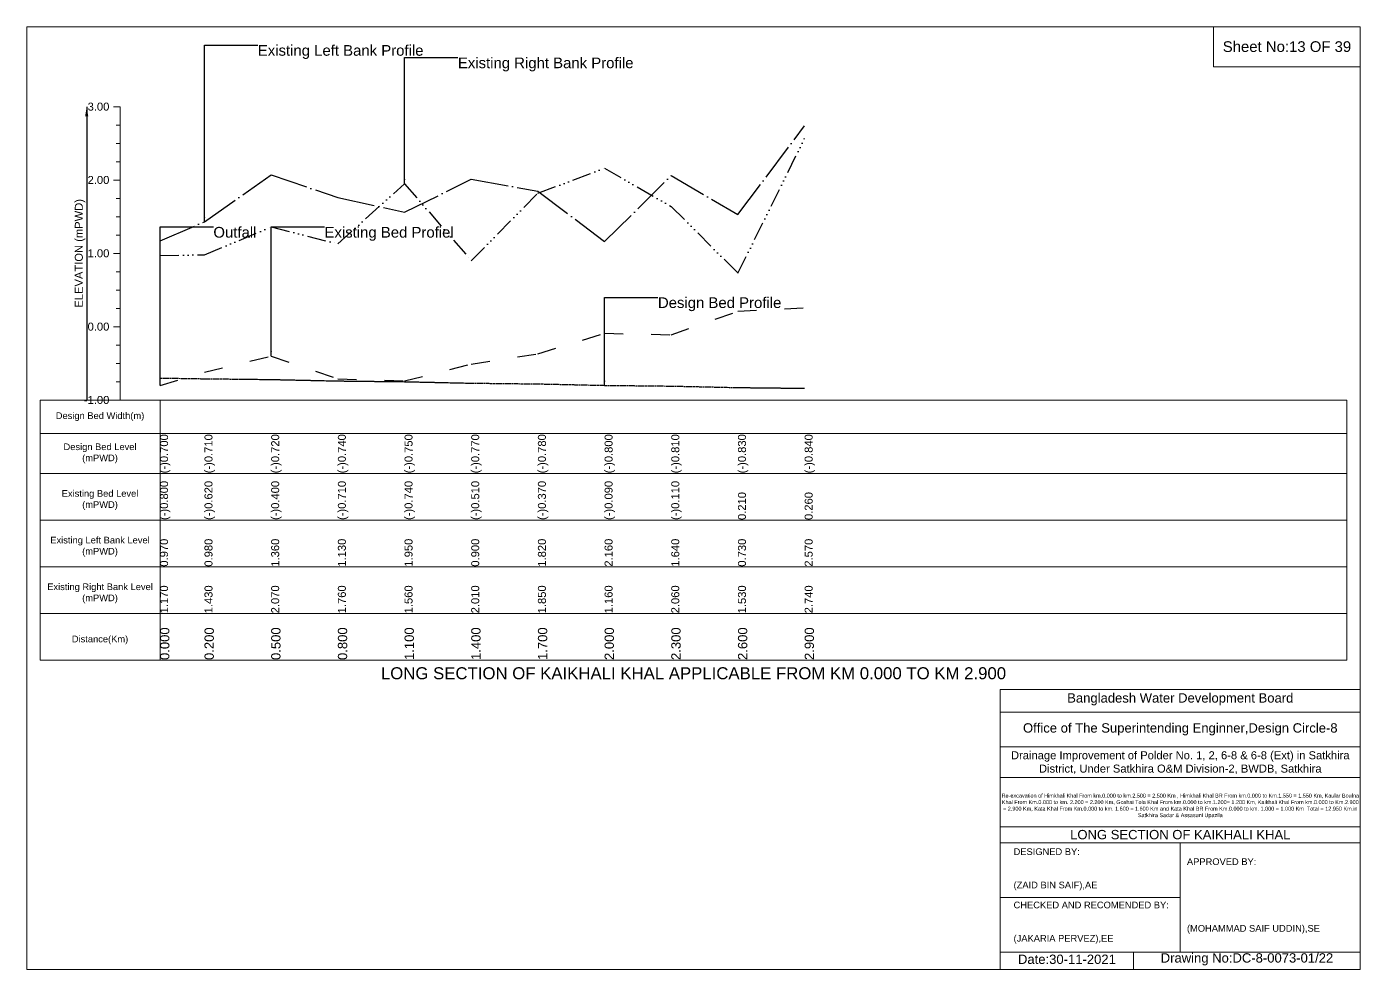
# Model space of a CAD drawing. Header units: inches. Extents: x 93000 to 486000, y -4242 to 0.
# Drawn here: x 220000 to 226000, y -4242 to 0 of the extents above; entities that cross this region are included whole.
import ezdxf

# ---------------------------------------------------------------- set-up
doc = ezdxf.new("R2010")
doc.units = ezdxf.units.IN
doc.header["$LTSCALE"] = 7
doc.header["$MEASUREMENT"] = 0
for name, pattern in [('ACAD_ISO03W100', [30, 12, -18]), ('ACAD_ISO04W100', [30, 24, -3, 0, -3]), ('ACAD_ISO14W100', [24, 12, -3, 0, -3, 0, -3, 0, -3]), ('CENTER', [2, 1.25, -0.25, 0.25, -0.25])]:
    doc.linetypes.add(name, pattern=pattern)
for name, color, linetype, lineweight in [('Cross section Data Border', 7, 'Continuous', 9), ('Design Bed Level Long Section', 7, 'CENTER', 25), ('Existing Bed Level for Long Section', 7, 'ACAD_ISO03W100', 25), ('Existing Left Bank of Long section', 7, 'ACAD_ISO04W100', 25), ('Existing Right Bank of Long Section', 7, 'ACAD_ISO14W100', 25), ('Long Section Border', 7, 'Continuous', 9), ('Long Section Labels', 7, 'Continuous', 9), ('Vscale for Long Section', 7, 'Continuous', 9)]:
    doc.layers.add(name, color=color, linetype=linetype, lineweight=lineweight)
doc.styles.get("Standard").update_dxf_attribs({"font": 'arial.ttf'})
doc.dimstyles.get("Standard").update_dxf_attribs({"dimtxt": 0.18, "dimasz": 0.18, "dimexe": 0.18, "dimexo": 0.0625, "dimgap": 0.09, "dimtad": 0, "dimtih": 1, "dimtoh": 1, "dimdec": 4, "dimzin": 0, "dimdsep": 46, "dimtxsty": 'Standard', "dimcen": 0.09, "dimadec": 0, "dimazin": 0, "dimtfac": 1, "dimtdec": 4, "dimtofl": 0, "dimtmove": 0, "dimatfit": 3, "dimfxl": 1, "dimtolj": 1, "dimtzin": 0, "dimarcsym": 0})

msp = doc.modelspace()

# ---------------------------------------------------------------- linework, layer by layer
at = {"layer": 'Cross section Data Border'}
for points in [[(220000, 0), (226000, 0), (226000, -4242), (220000, -4242)], [(225340, 0), (226000, 0), (226000, -180), (225340, -180)]]:
    msp.add_lwpolyline(points, close=True, dxfattribs=at)
for points in [[(224380, -4242), (224380, -2982), (226000, -2982)], [(224380, -3084), (226000, -3084)], [(224380, -3240), (226000, -3240)], [(224380, -3378), (226000, -3378)], [(224380, -3600), (226000, -3600)], [(224380, -3672), (226000, -3672)], [(225190, -3672), (225190, -4164)], [(224380, -3918), (225190, -3918)], [(224380, -4164), (226000, -4164)], [(224980, -4164), (224980, -4242)]]:
    msp.add_lwpolyline(points, dxfattribs=at)
at = {"layer": 'Design Bed Level Long Section'}
msp.add_lwpolyline([(220600, -1581), (220800, -1584.3), (221100, -1587.6), (221400, -1594.2), (221700, -1597.5), (222000, -1604.1), (222300, -1607.4), (222600, -1614), (222900, -1617.3), (223200, -1623.9), (223500, -1627.2)], dxfattribs=at)
at = {"layer": 'Existing Bed Level for Long Section'}
msp.add_lwpolyline([(220600, -1614), (220800, -1554.6), (221100, -1482), (221400, -1584.3), (221700, -1594.2), (222000, -1518.3), (222300, -1472.1), (222600, -1379.7), (222900, -1386.3), (223200, -1280.7), (223500, -1264.2)], dxfattribs=at)
at = {"layer": 'Existing Left Bank of Long section'}
msp.add_lwpolyline([(220600, -963.9), (220800, -878.1), (221100, -666.9), (221400, -769.2), (221700, -835.2), (222000, -686.7), (222300, -739.5), (222600, -967.2), (222900, -670.2), (223200, -845.1), (223500, -445.8)], dxfattribs=at)
at = {"layer": 'Existing Right Bank of Long Section'}
msp.add_lwpolyline([(220600, -1029.9), (220800, -1026.6), (221100, -901.2), (221400, -977.1), (221700, -706.5), (222000, -1053), (222300, -749.4), (222600, -637.2), (222900, -808.8), (223200, -1109.1), (223500, -501.9)], dxfattribs=at)
at = {"layer": 'Long Section Border'}
msp.add_lwpolyline([(220060, -1680), (225940, -1680), (225940, -2850), (220060, -2850)], close=True, dxfattribs=at)
for points in [[(220600, -1680), (220600, -2850)], [(220060, -1830), (225940, -1830)], [(220060, -2010), (225940, -2010)], [(220060, -2220), (225940, -2220)], [(220060, -2430), (225940, -2430)], [(220060, -2640), (225940, -2640)]]:
    msp.add_lwpolyline(points, dxfattribs=at)
at = {"layer": 'Vscale for Long Section'}
for points in [[(220420, -360), (220390, -360)], [(220420, -1680), (220420, -1350), (220420, -1020), (220420, -690), (220420, -360)], [(220420, -442.5), (220402, -442.5)], [(220420, -525), (220402, -525)], [(220420, -607.5), (220402, -607.5)], [(220420, -690), (220390, -690)], [(220420, -772.5), (220402, -772.5)], [(220420, -855), (220402, -855)], [(220420, -937.5), (220402, -937.5)], [(220420, -1020), (220390, -1020)], [(220420, -1102.5), (220402, -1102.5)], [(220420, -1185), (220402, -1185)], [(220420, -1267.5), (220402, -1267.5)], [(220420, -1350), (220390, -1350)], [(220420, -1432.5), (220402, -1432.5)], [(220420, -1515), (220402, -1515)], [(220420, -1597.5), (220402, -1597.5)], [(220420, -1680), (220390, -1680)]]:
    msp.add_lwpolyline(points, dxfattribs=at)

# ---------------------------------------------------------------- texts
at = {"layer": 'Cross section Data Border', "attachment_point": 5}
for s, insert, char_height in [('Sheet No:13 OF 39', (225670, -90), 48), ('Bangladesh Water Development Board', (225190, -3027), 42), ('Office of The Superintending Enginner,Design Circle-8', (225190, -3162), 42)]:
    msp.add_mtext(s, dxfattribs=dict(at, insert=insert, char_height=char_height))
at = {"layer": 'Cross section Data Border'}
for s, insert, char_height, width, attachment_point in [('Drainage Improvement of Polder No. 1, 2, 6-8 & 6-8 (Ext) in Satkhira District, Under Satkhira O&M Division-2, BWDB, Satkhira', (225190, -3312), 36, 1680, 5), ('Re-excavation of Himkhali Khal From km.0.000 to km.2.500 = 2.500 Km , Himkhali Khal BR From km.0.000 to Km.1.550 = 1.550 Km, Kaular Boulna Khal From Km.0.000 to km. 2.200 = 2.200 Km, Goshai Tola Khal From km.0.000 to km.1.200= 1.200 Km, Kaikhali Khal From km.0.000 to Km.2.900 = 2.900 Km, Kata Khal From Km.0.000 to km. 1.600 = 1.600 Km and Kata Khal BR From Km.0.000 to km. 1.000 = 1.000 Km  Total = 12.950 Km.in Satkhira Sadar & Assasuni Upazila', (225190, -3507), 17.611, 1620, 5), ('LONG SECTION OF KAIKHALI KHAL', (225190, -3636), 42, 1680, 5), ('DESIGNED BY:^J^J^J(ZAID BIN SAIF),AE', (224440, -3792), 30, 840, 4), ('APPROVED BY:^J^J^J^J^J^J(MOHAMMAD SAIF UDDIN),SE', (225220, -3912), 30, 840, 4), ('CHECKED AND RECOMENDED BY:^J^J^J(JAKARIA PERVEZ),EE', (224440, -4032), 30, 840, 4), ('Date:30-11-2021', (224680, -4197), 42, 840, 5), ('Drawing No:DC-8-0073-01/22', (225490, -4197), 42, 1320, 5)]:
    msp.add_mtext(s, dxfattribs=dict(at, insert=insert, char_height=char_height, width=width, attachment_point=attachment_point))
at = {"layer": 'Long Section Border', "attachment_point": 5}
for s, insert, char_height in [('Design Bed Width(m)', (220330, -1755), 30), ('Design Bed Level^J(mPWD)', (220330, -1920), 30), ('Existing Bed Level^J(mPWD)', (220330, -2130), 30), ('Existing Left Bank Level^J(mPWD)', (220330, -2340), 30), ('Existing Right Bank Level^J(mPWD)', (220330, -2550), 30), ('Distance(Km)', (220330, -2760), 30), ('LONG SECTION OF KAIKHALI KHAL APPLICABLE FROM KM 0.000 TO KM 2.900', (223000, -2910), 54)]:
    msp.add_mtext(s, dxfattribs=dict(at, insert=insert, char_height=char_height))
at = {"layer": 'Long Section Labels', "char_height": 48, "attachment_point": 1}
for s, insert in [('Existing Left Bank Profile', (221040, -82.8)), ('Existing Right Bank Profile', (221940, -138.9)), ('Outfall', (220840, -901.2)), ('Existing Bed Profiel', (221340, -901.2)), ('Design Bed Profile', (222840, -1218))]:
    msp.add_mtext(s, dxfattribs=dict(at, insert=insert))
at = {"layer": 'Vscale for Long Section', "char_height": 36, "attachment_point": 6}
for s, insert in [('3.00', (220372, -360)), ('2.00', (220372, -690)), ('1.00', (220372, -1020)), ('0.00', (220372, -1350)), ('-1.00', (220372, -1680))]:
    msp.add_mtext(s, dxfattribs=dict(at, insert=insert))
at = {"layer": 'Vscale for Long Section', "rotation": 90}
for s, insert, char_height, attachment_point in [('ELEVATION (mPWD)', (220240, -1020), 36, 5), ('(-)0.700', (220600, -2010), 36, 1), ('(-)0.710', (220800, -2010), 36, 1), ('(-)0.720', (221100, -2010), 36, 1), ('(-)0.740', (221400, -2010), 36, 1), ('(-)0.750', (221700, -2010), 36, 1), ('(-)0.770', (222000, -2010), 36, 1), ('(-)0.780', (222300, -2010), 36, 1), ('(-)0.800', (222600, -2010), 36, 1), ('(-)0.810', (222900, -2010), 36, 1), ('(-)0.830', (223200, -2010), 36, 1), ('(-)0.840', (223500, -2010), 36, 1), ('(-)0.800', (220600, -2220), 36, 1), ('(-)0.620', (220800, -2220), 36, 1), ('(-)0.400', (221100, -2220), 36, 1), ('(-)0.710', (221400, -2220), 36, 1), ('(-)0.740', (221700, -2220), 36, 1), ('(-)0.510', (222000, -2220), 36, 1), ('(-)0.370', (222300, -2220), 36, 1), ('(-)0.090', (222600, -2220), 36, 1), ('(-)0.110', (222900, -2220), 36, 1), ('0.210', (223200, -2220), 36, 1), ('0.260', (223500, -2220), 36, 1), ('0.970', (220600, -2430), 36, 1), ('0.980', (220800, -2430), 36, 1), ('1.360', (221100, -2430), 36, 1), ('1.130', (221400, -2430), 36, 1), ('1.950', (221700, -2430), 36, 1), ('0.900', (222000, -2430), 36, 1), ('1.820', (222300, -2430), 36, 1), ('2.160', (222600, -2430), 36, 1), ('1.640', (222900, -2430), 36, 1), ('0.730', (223200, -2430), 36, 1), ('2.570', (223500, -2430), 36, 1), ('1.170', (220600, -2640), 36, 1), ('1.430', (220800, -2640), 36, 1), ('2.070', (221100, -2640), 36, 1), ('1.760', (221400, -2640), 36, 1), ('1.560', (221700, -2640), 36, 1), ('2.010', (222000, -2640), 36, 1), ('1.850', (222300, -2640), 36, 1), ('1.160', (222600, -2640), 36, 1), ('2.060', (222900, -2640), 36, 1), ('1.530', (223200, -2640), 36, 1), ('2.740', (223500, -2640), 36, 1), ('0.000', (220600, -2850), 42, 1), ('0.200', (220800, -2850), 42, 1), ('0.500', (221100, -2850), 42, 1), ('0.800', (221400, -2850), 42, 1), ('1.100', (221700, -2850), 42, 1), ('1.400', (222000, -2850), 42, 1), ('1.700', (222300, -2850), 42, 1), ('2.000', (222600, -2850), 42, 1), ('2.300', (222900, -2850), 42, 1), ('2.600', (223200, -2850), 42, 1), ('2.900', (223500, -2850), 42, 1)]:
    msp.add_mtext(s, dxfattribs=dict(at, insert=insert, char_height=char_height, attachment_point=attachment_point))

# ---------------------------------------------------------------- leaders
at = {"layer": 'Long Section Labels', "annotation_type": 0, "has_hookline": 1, "hookline_direction": 0}
for points, text_width in [([(220800, -878.1), (220800, -82.8), (221039.9, -82.8)], 737.4), ([(221700, -706.5), (221700, -138.9), (221939.9, -138.9)], 782), ([(220600, -1614), (220600, -901.2), (220839.9, -901.2)], 185.8), ([(221100, -1482), (221100, -901.2), (221339.9, -901.2)], 571.4), ([(222600, -1614), (222600, -1218), (222839.9, -1218)], 547.4)]:
    msp.add_leader(points, dimstyle='Standard', override={"dimasz": 21.6}, dxfattribs=dict(at, text_width=text_width))
at = {"layer": 'Vscale for Long Section'}
msp.add_leader([(220270, -360), (220270, -1680)], dimstyle='Standard', override={"dimasz": 43.2}, dxfattribs=at)

doc.saveas('drawing.dxf')
